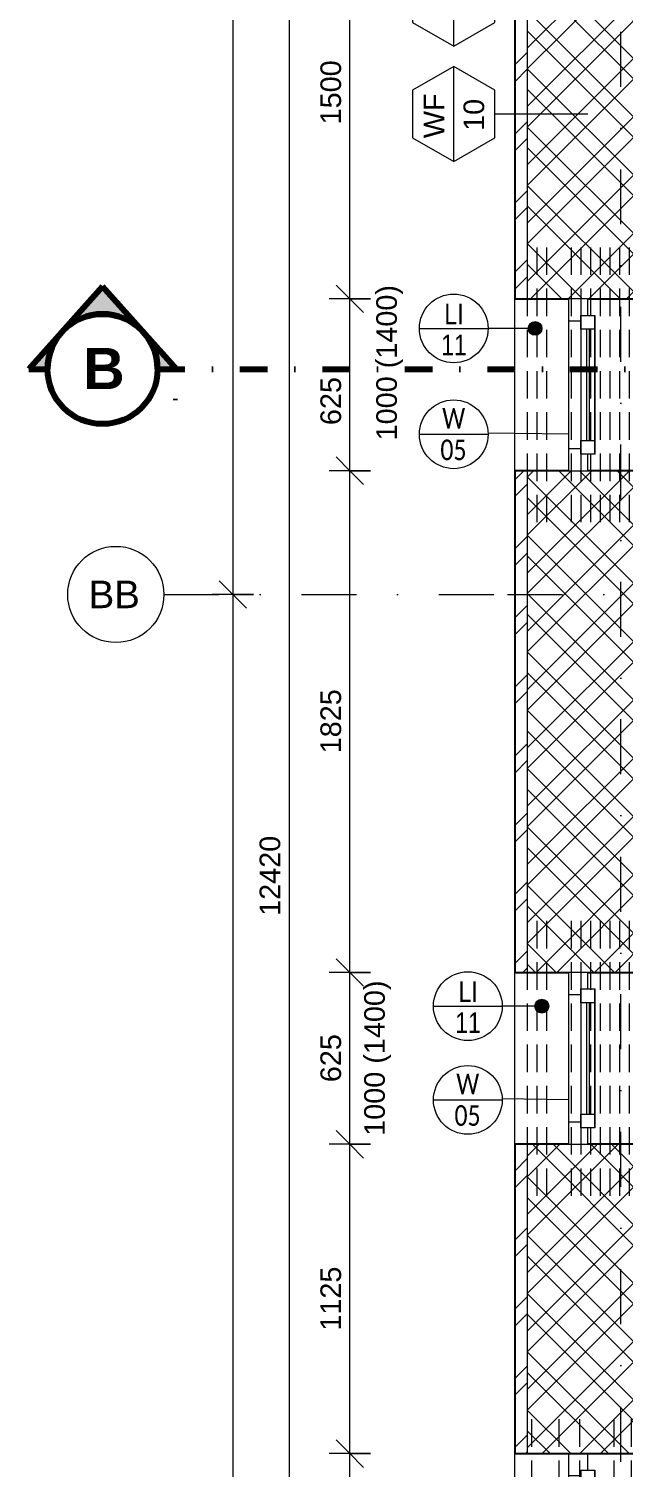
# Model space of a CAD drawing. Header units: millimetres. Extents: x -8633 to 38101, y -2985 to 57546.
# Drawn here: x -8633 to -6467, y 47625 to 52860 of the extents above; entities that cross this region are included whole.
import ezdxf

# ---------------------------------------------------------------- set-up
doc = ezdxf.new("R2010")
doc.units = ezdxf.units.MM
for name, pattern in [('HA_Dash_3mm-S1mm', [150, 100, -50]), ('HA_DashDot_10mm-S3mm', [500, 200, -150, 0, -150]), ('HA_DashDot_4mm-S1mm', [200, 100, -50, 0, -50]), ('HA_DashDot_6mm-S2mm', [300, 100, -100, 0, -100])]:
    doc.linetypes.add(name, pattern=pattern)
for name, color, linetype, lineweight in [('A-____-____-DIMS', 9, 'Continuous', 5), ('A-____-____-DIMS-50', 9, 'Continuous', 5), ('A-GENM-____-HDLN', 9, 'HA_Dash_3mm-S1mm', 9), ('A-GENM-____-IDEN', 9, 'Continuous', 9), ('A-GENM-____-OTLN', 9, 'Continuous', 9), ('A-GLAZ-____-IDEN', 9, 'Continuous', 9), ('A-GLAZ-____-MCUT', 9, 'Continuous', 5), ('A-GLAZ-____-OTLN', 9, 'Continuous', 5), ('A-WALL-____-IDEN', 9, 'Continuous', 9), ('A-WALL-____-MCUT', 9, 'Continuous', 25), ('A-WALL-____-OTLN', 9, 'Continuous', 9), ('A-WALL-____-PATT', 9, 'Continuous', 25), ('G-____-____-SYMB', 9, 'HA_DashDot_4mm-S1mm', 9), ('S-GRID-____-IDEN', 9, 'Continuous', 9), ('S-GRID-____-OTLN', 9, 'Continuous', 5)]:
    doc.layers.add(name, color=color, linetype=linetype, lineweight=lineweight)
doc.styles.add('Arial', font='arial.ttf', dxfattribs={"height": 100})
doc.styles.add('Arial_1', font='arial.ttf', dxfattribs={"height": 75})
doc.styles.add('Arial_2', font='arial.ttf', dxfattribs={"width": 0.8, "height": 75})
doc.styles.add('Arial_3', font='arial.ttf', dxfattribs={"height": 50})
doc.styles.add('Arial_B_1', font='arialbd.ttf', dxfattribs={"height": 150})
doc.styles.add('Calibri', font='calibri.ttf', dxfattribs={"width": 0.8, "height": 75})
doc.dimstyles.new('Inner_Dimensions', dxfattribs={"dimscale": 304.8, "dimtxt": 76.519455, "dimasz": 0.328084, "dimexe": 0.246063, "dimexo": 0.0625, "dimgap": 0.032808, "dimtad": 1, "dimdec": 0, "dimzin": 0, "dimdsep": 46, "dimtxsty": 'Arial_1', "dimblk1": 'OBLIQUE', "dimblk2": 'OBLIQUE', "dimsah": 1, "dimcen": 0.09, "dimdle": 0.246063, "dimazin": 0, "dimtfac": 1, "dimtdec": 4, "dimtix": 1, "dimtmove": 0, "dimatfit": 3, "dimfxl": 0.246063, "dimfxlon": 1, "dimtvp": 1, "dimtolj": 1, "dimtzin": 0, "dimlwd": 9, "dimlwe": 9, "dimarcsym": 2})
doc.dimstyles.new('Inner_Dimensions_1', dxfattribs={"dimscale": 304.8, "dimtxt": 76.519455, "dimasz": 0.328084, "dimexe": 0.246063, "dimexo": 0.0625, "dimgap": 0.032808, "dimtad": 1, "dimdec": 0, "dimzin": 0, "dimdsep": 46, "dimtxsty": 'Arial_1', "dimblk1": 'OBLIQUE', "dimblk2": 'OBLIQUE', "dimsah": 1, "dimcen": 0.09, "dimdle": 0.246063, "dimazin": 0, "dimtfac": 1, "dimtdec": 4, "dimtix": 1, "dimtmove": 2, "dimatfit": 3, "dimfxl": 0.246063, "dimfxlon": 1, "dimtvp": 1, "dimtolj": 1, "dimtzin": 0, "dimlwd": 9, "dimlwe": 9, "dimarcsym": 2})

# ---------------------------------------------------------------- blocks, each defined once
blk = doc.blocks.new('HA_WD_SinglePanel - 625x1000-1670806-DPS_1NP - B')
at = {"layer": 'A-GLAZ-____-MCUT'}
for p, q in [((-312.5, 70), (-312.5, 0)), ((-232.5, 70), (-312.5, 70)), ((-232.5, 25), (-232.5, 70)), ((312.5, 70), (232.5, 70)), ((232.5, 70), (232.5, 25)), ((312.5, 0), (312.5, 70)), ((-312.5, 0), (-252.5, 0)), ((-252.5, -25), (-252.5, 25)), ((-252.5, 25), (-202.5, 25)), ((-202.5, 25), (-202.5, -25)), ((202.5, 5), (-202.5, 5)), ((202.5, -25), (202.5, 25)), ((202.5, 25), (252.5, 25)), ((252.5, 25), (252.5, -25)), ((252.5, 0), (312.5, 0)), ((-202.5, -25), (-252.5, -25)), ((202.5, -5), (-202.5, -5)), ((252.5, -25), (202.5, -25))]:
    blk.add_line(p, q, dxfattribs=at)
at = {"layer": 'A-GLAZ-____-OTLN'}
for p, q in [((232.5, 70), (-232.5, 70)), ((252.5, 25), (-252.5, 25)), ((-252.5, -25), (-252.5, 25)), ((202.5, 25), (-202.5, 25)), ((252.5, 25), (252.5, -25)), ((-252.5, -25), (252.5, -25)), ((202.5, -25), (-202.5, -25))]:
    blk.add_line(p, q, dxfattribs=at)
blk = doc.blocks.new('HA_WD_SinglePanel - 1000x1500-1670803-DPS_1NP - B')
at = {"layer": 'A-GLAZ-____-MCUT'}
for p, q in [((-420, 70), (-500, 70)), ((-420, 25), (-420, 70)), ((500, 70), (420, 70)), ((420, 70), (420, 25)), ((-500, 0), (-440, 0)), ((-440, -25), (-440, 25)), ((-440, 25), (-390, 25)), ((-390, 25), (-390, -25)), ((390, 5), (-390, 5)), ((390, -25), (390, 25)), ((390, 25), (440, 25)), ((440, 25), (440, -25)), ((440, 0), (500, 0)), ((-390, -25), (-440, -25)), ((390, -5), (-390, -5)), ((440, -25), (390, -25))]:
    blk.add_line(p, q, dxfattribs=at)
at = {"layer": 'A-GLAZ-____-OTLN'}
for p, q in [((420, 70), (-420, 70)), ((440, 25), (-440, 25)), ((-440, -25), (-440, 25)), ((390, 25), (-390, 25)), ((440, 25), (440, -25)), ((-440, -25), (440, -25)), ((390, -25), (-390, -25))]:
    blk.add_line(p, q, dxfattribs=at)
blk = doc.blocks.new('TB_Porotherm KPVarioUNI_1250mm - TB_Porotherm KPVarioUNI_1250mm-1948924-DPS_1NP - B')
at = {"layer": 'A-GENM-____-HDLN'}
for p, q in [((-625, 220), (625, 220)), ((-625, 157.5), (625, 157.5)), ((-625, 95), (625, 95)), ((-100, 0), (100, 0)), ((-625, -30), (625, -30)), ((-625, -105), (625, -105)), ((-625, -205), (625, -205))]:
    blk.add_line(p, q, dxfattribs=at)
blk = doc.blocks.new('TB_Porotherm KP7_1000mm - TB_Porotherm KP7_1000mm-1925840-DPS_1NP - B')
at = {"layer": 'A-GENM-____-HDLN'}
for p, q in [((-500, 35), (500, 35)), ((-500, 0), (500, 0)), ((-500, -35), (500, -35))]:
    blk.add_line(p, q, dxfattribs=at)
blk = doc.blocks.new('Grid - Radius 3_5mm-353793-DPS_1NP - B')
at = {"layer": 'S-GRID-____-IDEN'}
blk.add_circle((0, 0), 3.5, dxfattribs=at)
blk = doc.blocks.new('DIMBLOCK69-DPS_1NP - B')
at = {"layer": 'A-____-____-DIMS-50', "lineweight": 9}
for p, q in [((-7464.7, 47677.7), (-7514.7, 47727.7)), ((-7389.7, 47677.7), (-7539.7, 47677.7)), ((-7464.7, 46677.7), (-7464.7, 47677.7)), ((-7464.7, 47677.7), (-7414.7, 47627.7)), ((-7464.7, 47677.7), (-7389.7, 47677.7)), ((-7464.7, 46677.7), (-7514.7, 46727.7)), ((-7389.7, 46677.7), (-7539.7, 46677.7)), ((-7464.7, 46677.7), (-7414.7, 46627.7)), ((-7464.7, 46677.7), (-7389.7, 46677.7))]:
    blk.add_line(p, q, dxfattribs=at)
at = {"layer": 'A-____-____-DIMS-50', "color": 0, "lineweight": 9, "insert": (-7572, 47062.4), "char_height": 75, "width": 276.883, "attachment_point": 1, "rotation": 90, "line_spacing_factor": 0.941778, "style": 'Arial_1'}
blk.add_mtext('1000', dxfattribs=at)
blk = doc.blocks.new('_Oblique')
at = {"color": 0, "linetype": 'ByBlock', "lineweight": -2}
blk.add_line((-0.5, -0.5), (0.5, 0.5), dxfattribs=at)
blk = doc.blocks.new('DIMBLOCK70-DPS_1NP - B')
at = {"layer": 'A-____-____-DIMS-50', "lineweight": 9}
for p, q in [((-7464.7, 48802.7), (-7514.7, 48852.7)), ((-7389.7, 48802.7), (-7539.7, 48802.7)), ((-7464.7, 47677.7), (-7464.7, 48802.7)), ((-7464.7, 48802.7), (-7414.7, 48752.7)), ((-7464.7, 48802.7), (-7389.7, 48802.7)), ((-7464.7, 47677.7), (-7514.7, 47727.7)), ((-7389.7, 47677.7), (-7539.7, 47677.7)), ((-7464.7, 47677.7), (-7414.7, 47627.7)), ((-7464.7, 47677.7), (-7389.7, 47677.7))]:
    blk.add_line(p, q, dxfattribs=at)
at = {"layer": 'A-____-____-DIMS-50', "color": 0, "lineweight": 9, "insert": (-7572, 48124.9), "char_height": 75, "width": 276.883, "attachment_point": 1, "rotation": 90, "line_spacing_factor": 0.941778, "style": 'Arial_1'}
blk.add_mtext('1125', dxfattribs=at)
blk = doc.blocks.new('DIMBLOCK71-DPS_1NP - B')
at = {"layer": 'A-____-____-DIMS-50', "lineweight": 9}
for p, q in [((-7464.7, 49427.7), (-7514.7, 49477.7)), ((-7389.7, 49427.7), (-7539.7, 49427.7)), ((-7464.7, 48802.7), (-7464.7, 49427.7)), ((-7464.7, 49427.7), (-7414.7, 49377.7)), ((-7464.7, 49427.7), (-7389.7, 49427.7)), ((-7464.7, 48802.7), (-7514.7, 48852.7)), ((-7389.7, 48802.7), (-7539.7, 48802.7)), ((-7464.7, 48802.7), (-7414.7, 48752.7)), ((-7464.7, 48802.7), (-7389.7, 48802.7))]:
    blk.add_line(p, q, dxfattribs=at)
at = {"layer": 'A-____-____-DIMS-50', "color": 0, "lineweight": 9, "insert": (-7572, 49028.7), "char_height": 75, "width": 207.662, "attachment_point": 1, "rotation": 90, "line_spacing_factor": 0.941778, "style": 'Arial_1'}
blk.add_mtext('625', dxfattribs=at)
blk = doc.blocks.new('DIMBLOCK72-DPS_1NP - B')
at = {"layer": 'A-____-____-DIMS-50', "lineweight": 9}
for p, q in [((-7464.7, 51252.7), (-7514.7, 51302.7)), ((-7389.7, 51252.7), (-7539.7, 51252.7)), ((-7464.7, 49427.7), (-7464.7, 51252.7)), ((-7464.7, 51252.7), (-7414.7, 51202.7)), ((-7464.7, 51252.7), (-7389.7, 51252.7)), ((-7464.7, 49427.7), (-7514.7, 49477.7)), ((-7389.7, 49427.7), (-7539.7, 49427.7)), ((-7464.7, 49427.7), (-7414.7, 49377.7)), ((-7464.7, 49427.7), (-7389.7, 49427.7))]:
    blk.add_line(p, q, dxfattribs=at)
at = {"layer": 'A-____-____-DIMS-50', "color": 0, "lineweight": 9, "insert": (-7572, 50224.9), "char_height": 75, "width": 276.883, "attachment_point": 1, "rotation": 90, "line_spacing_factor": 0.941778, "style": 'Arial_1'}
blk.add_mtext('1825', dxfattribs=at)
blk = doc.blocks.new('DIMBLOCK73-DPS_1NP - B')
at = {"layer": 'A-____-____-DIMS-50', "lineweight": 9}
for p, q in [((-7464.7, 51877.7), (-7514.7, 51927.7)), ((-7389.7, 51877.7), (-7539.7, 51877.7)), ((-7464.7, 51252.7), (-7464.7, 51877.7)), ((-7464.7, 51877.7), (-7414.7, 51827.7)), ((-7464.7, 51877.7), (-7389.7, 51877.7)), ((-7464.7, 51252.7), (-7514.7, 51302.7)), ((-7389.7, 51252.7), (-7539.7, 51252.7)), ((-7464.7, 51252.7), (-7414.7, 51202.7)), ((-7464.7, 51252.7), (-7389.7, 51252.7))]:
    blk.add_line(p, q, dxfattribs=at)
at = {"layer": 'A-____-____-DIMS-50', "color": 0, "lineweight": 9, "insert": (-7572, 51418.7), "char_height": 75, "width": 207.662, "attachment_point": 1, "rotation": 90, "line_spacing_factor": 0.941778, "style": 'Arial_1'}
blk.add_mtext('625', dxfattribs=at)
blk = doc.blocks.new('DIMBLOCK74-DPS_1NP - B')
at = {"layer": 'A-____-____-DIMS-50', "lineweight": 9}
for p, q in [((-7464.7, 53377.7), (-7514.7, 53427.7)), ((-7389.7, 53377.7), (-7539.7, 53377.7)), ((-7464.7, 51877.7), (-7464.7, 53377.7)), ((-7464.7, 53377.7), (-7414.7, 53327.7)), ((-7464.7, 53377.7), (-7389.7, 53377.7)), ((-7464.7, 51877.7), (-7514.7, 51927.7)), ((-7389.7, 51877.7), (-7539.7, 51877.7)), ((-7464.7, 51877.7), (-7414.7, 51827.7)), ((-7464.7, 51877.7), (-7389.7, 51877.7))]:
    blk.add_line(p, q, dxfattribs=at)
at = {"layer": 'A-____-____-DIMS-50', "color": 0, "lineweight": 9, "insert": (-7572, 52512.4), "char_height": 75, "width": 276.883, "attachment_point": 1, "rotation": 90, "line_spacing_factor": 0.941778, "style": 'Arial_1'}
blk.add_mtext('1500', dxfattribs=at)
blk = doc.blocks.new('HA_TAG_WD - Type Mark-1536199-DPS_1NP - B')
at = {"layer": 'A-GLAZ-____-IDEN'}
blk.add_line((-2.5, 0), (2.5, 0), dxfattribs=at)
blk.add_circle((0, 0), 2.5, dxfattribs=at)
blk = doc.blocks.new('Section - With Sheet Number-366786-DPS_1NP - B')
at = {"layer": 'G-____-____-SYMB', "linetype": 'Continuous', "lineweight": 5}
h = blk.add_hatch(color=256, dxfattribs=at)
edge = h.paths.add_edge_path()
edge.add_line((1.37, 0), (0, 0))
edge.add_arc((-4, 0), 4, 0, 180)
edge.add_line((-8, 0), (-9.37, 0))
edge.add_line((-9.37, 0), (-4, 6))
edge.add_line((-4, 6), (1.37, 0))
at = {"layer": 'G-____-____-SYMB', "linetype": 'Continuous', "lineweight": 100}
for p, q in [((-4, 6), (-9.37, 0)), ((1.37, 0), (-4, 6)), ((-9.37, 0), (-8, 0)), ((0, 0), (1.37, 0))]:
    blk.add_line(p, q, dxfattribs=at)
blk.add_circle((-4, 0), 4, dxfattribs=at)
blk.add_arc((-4, 0), 4, 0, 180, dxfattribs=at)
blk = doc.blocks.new('DIMBLOCK217-DPS_1NP - B')
at = {"layer": 'A-____-____-DIMS-50', "lineweight": 9}
for p, q in [((-7685.9, 55987.7), (-7735.9, 56037.7)), ((-7685.9, 56062.7), (-7685.9, 43492.7)), ((-7610.9, 55987.7), (-7760.9, 55987.7)), ((-7685.9, 55987.7), (-7635.9, 55937.7)), ((-7685.9, 55987.7), (-7610.9, 55987.7)), ((-7685.9, 43567.7), (-7735.9, 43617.7)), ((-7610.9, 43567.7), (-7760.9, 43567.7)), ((-7685.9, 43567.7), (-7635.9, 43517.7)), ((-7685.9, 43567.7), (-7610.9, 43567.7))]:
    blk.add_line(p, q, dxfattribs=at)
at = {"layer": 'A-____-____-DIMS-50', "color": 0, "lineweight": 9, "insert": (-7793.3, 49633.5), "char_height": 75, "width": 346.103, "attachment_point": 1, "rotation": 90, "line_spacing_factor": 0.941778, "style": 'Arial_1'}
blk.add_mtext('12420', dxfattribs=at)
blk = doc.blocks.new('HA_TAG_GM_Products - Generic-588599-DPS_1NP - B')
at = {"layer": 'A-GENM-____-IDEN'}
blk.add_line((-2.5, 0), (2.5, 0), dxfattribs=at)
blk.add_circle((0, 0), 2.5, dxfattribs=at)
blk = doc.blocks.new('DIMBLOCK227-DPS_1NP - B')
at = {"layer": 'A-____-____-DIMS-50', "lineweight": 9}
for p, q in [((-7890.9, 55677.7), (-7890.9, 50802.7)), ((-7815.9, 55602.7), (-7965.9, 55602.7)), ((-7890.9, 55602.7), (-7940.9, 55652.7)), ((-7890.9, 55602.7), (-7840.9, 55552.7)), ((-7890.9, 55602.7), (-7815.9, 55602.7)), ((-7890.9, 50802.7), (-7940.9, 50852.7)), ((-7815.9, 50802.7), (-7965.9, 50802.7)), ((-7890.9, 50802.7), (-7840.9, 50752.7)), ((-7890.9, 50802.7), (-7815.9, 50802.7))]:
    blk.add_line(p, q, dxfattribs=at)
at = {"layer": 'A-____-____-DIMS-50', "color": 0, "lineweight": 9, "insert": (-7998.3, 53087.4), "char_height": 75, "width": 276.883, "attachment_point": 1, "rotation": 90, "line_spacing_factor": 0.941778, "style": 'Arial_1'}
blk.add_mtext('4800', dxfattribs=at)
blk = doc.blocks.new('DIMBLOCK228-DPS_1NP - B')
at = {"layer": 'A-____-____-DIMS-50', "lineweight": 9}
for p, q in [((-7890.9, 50802.7), (-7940.9, 50852.7)), ((-7815.9, 50802.7), (-7965.9, 50802.7)), ((-7890.9, 50802.7), (-7890.9, 43877.7)), ((-7890.9, 50802.7), (-7840.9, 50752.7)), ((-7890.9, 50802.7), (-7815.9, 50802.7)), ((-7890.9, 43952.7), (-7940.9, 44002.7)), ((-7815.9, 43952.7), (-7965.9, 43952.7)), ((-7890.9, 43952.7), (-7840.9, 43902.7)), ((-7890.9, 43952.7), (-7815.9, 43952.7))]:
    blk.add_line(p, q, dxfattribs=at)
at = {"layer": 'A-____-____-DIMS-50', "color": 0, "lineweight": 9, "insert": (-7998.3, 47262.4), "char_height": 75, "width": 276.883, "attachment_point": 1, "rotation": 90, "line_spacing_factor": 0.941778, "style": 'Arial_1'}
blk.add_mtext('6850', dxfattribs=at)
blk = doc.blocks.new('HA_TAG_WA_Partitions - Group _ Type Mark-556634-DPS_1NP - B')
at = {"layer": 'A-WALL-____-IDEN'}
for p, q in [((-1.73, 3), (-3.46, 0)), ((1.73, 3), (-1.73, 3)), ((3.46, 0), (1.73, 3)), ((-3.46, 0), (3.46, 0)), ((-3.46, 0), (-1.73, -3)), ((1.73, -3), (3.46, 0)), ((-1.73, -3), (1.73, -3))]:
    blk.add_line(p, q, dxfattribs=at)

msp = doc.modelspace()

# ---------------------------------------------------------------- hatches: boundary and pattern name
at = {"layer": 'A-GENM-____-IDEN'}
h = msp.add_hatch(color=256, dxfattribs=at)
edge = h.paths.add_edge_path()
edge.add_arc((-6791, 51770.2), 25, 0, 360)
h = msp.add_hatch(color=256, dxfattribs=at)
edge = h.paths.add_edge_path()
edge.add_arc((-6766.6, 49305.2), 25, 0, 360)
at = {"layer": 'A-WALL-____-PATT', "lineweight": 5}
h = msp.add_hatch(dxfattribs=at)
h.set_pattern_fill('FP_3', color=256, style=0, pattern_type=2)
h.set_pattern_definition([(45, (0, 0), (-125.7236, 125.7236), []), (45, (0, 190.5), (-125.7236, 125.7236), [])])
h.paths.add_polyline_path([(-6819.3, 43567.7), (-6819.3, 46677.7), (-6864.3, 46677.7), (-6864.3, 43567.7)])
h.paths.add_polyline_path([(-6819.3, 47677.7), (-6819.3, 48802.7), (-6864.3, 48802.7), (-6864.3, 47677.7)])
h.paths.add_polyline_path([(-6819.3, 49427.7), (-6819.3, 51252.7), (-6864.3, 51252.7), (-6864.3, 49427.7)])
h.paths.add_polyline_path([(-6819.3, 51877.7), (-6819.3, 53377.7), (-6864.3, 53377.7), (-6864.3, 51877.7)])
h.paths.add_polyline_path([(-6864.3, 54377.7), (-6819.3, 54377.7), (-6819.3, 55987.7), (-6864.3, 55987.7)])
h = msp.add_hatch(dxfattribs=at)
h.set_pattern_fill('FP_1', color=256, style=0, pattern_type=2)
h.set_pattern_definition([(45, (0, 0), (-106.066, 106.066), []), (45, (75, 0), (-106.066, 106.066), []), (315, (0, 0), (106.066, 106.066), []), (315, (75, 0), (106.066, 106.066), [])])
h.paths.add_polyline_path([(-6379.3, 44052.7), (-6379.3, 46677.7), (-6819.3, 46677.7), (-6819.3, 44052.7)])
h.paths.add_polyline_path([(-6819.3, 47677.7), (-6379.3, 47677.7), (-6379.3, 48802.7), (-6819.3, 48802.7), (-6819.3, 48698)])
h.paths.add_polyline_path([(-6819.3, 49427.7), (-6379.3, 49427.7), (-6379.3, 51252.7), (-6819.3, 51252.7), (-6819.3, 49627.7)])
h.paths.add_polyline_path([(-6379.3, 51877.7), (-6379.3, 53377.7), (-6819.3, 53377.7), (-6819.3, 51877.7), (-6599.3, 51877.7)])
h.paths.add_polyline_path([(-6819.3, 54377.7), (-6379.3, 54377.7), (-6379.3, 55502.7), (-6819.3, 55502.7)])

# ---------------------------------------------------------------- linework, layer by layer
at = {"layer": 'A-GENM-____-IDEN'}
for p, q in [((-6791, 51770.2), (-6962, 51770.2)), ((-6766.6, 49305.2), (-6910.7, 49305.2))]:
    msp.add_line(p, q, dxfattribs=at)
for centre in [(-6791, 51770.2), (-6766.6, 49305.2)]:
    msp.add_circle(centre, 25, dxfattribs=at)
at = {"layer": 'A-GLAZ-____-IDEN'}
for p, q in [((-6669, 51385.2), (-6962, 51389.6)), ((-6670.6, 48964.1), (-6910.7, 48968.5))]:
    msp.add_line(p, q, dxfattribs=at)
at = {"layer": 'A-WALL-____-IDEN'}
msp.add_line((-6599.3, 52550.2), (-6937, 52550.2), dxfattribs=at)
at = {"layer": 'A-WALL-____-MCUT'}
for p, q in [((-6864.3, 53377.7), (-6864.3, 51877.7)), ((-6864.3, 51877.7), (-6669.3, 51877.7)), ((-6599.3, 51877.7), (-6379.3, 51877.7)), ((-6669.3, 51252.7), (-6864.3, 51252.7)), ((-6864.3, 51252.7), (-6864.3, 49427.7)), ((-6379.3, 51252.7), (-6599.3, 51252.7)), ((-6864.3, 49427.7), (-6669.3, 49427.7)), ((-6599.3, 49427.7), (-6379.3, 49427.7)), ((-6669.3, 48802.7), (-6864.3, 48802.7)), ((-6864.3, 48802.7), (-6864.3, 47677.7)), ((-6379.3, 48802.7), (-6599.3, 48802.7)), ((-6864.3, 47677.7), (-6379.3, 47677.7))]:
    msp.add_line(p, q, dxfattribs=at)
at = {"layer": 'A-WALL-____-MCUT', "lineweight": 9}
for p, q in [((-6819.3, 53377.7), (-6819.3, 51877.7)), ((-6819.3, 51252.7), (-6819.3, 49427.7)), ((-6819.3, 48802.7), (-6819.3, 47677.7))]:
    msp.add_line(p, q, dxfattribs=at)
at = {"layer": 'A-WALL-____-OTLN'}
for p, q in [((-6864.3, 51252.7), (-6864.3, 51877.7)), ((-6864.3, 48802.7), (-6864.3, 49427.7)), ((-6864.3, 46677.7), (-6864.3, 47677.7))]:
    msp.add_line(p, q, dxfattribs=at)
at = {"layer": 'G-____-____-SYMB', "linetype": 'HA_DashDot_6mm-S2mm', "lineweight": 100}
msp.add_line((-8164.7, 51622.7), (-6150.9, 51622.7), dxfattribs=at)
at = {"layer": 'S-GRID-____-OTLN', "linetype": 'HA_DashDot_10mm-S3mm', "lineweight": 9}
for p, q in [((-6479.3, 38646.2), (-6479.3, 55921.8)), ((-8141.4, 50802.7), (-6891.4, 50802.7)), ((-6891.4, 50802.7), (21515.9, 50802.7))]:
    msp.add_line(p, q, dxfattribs=at)

# ---------------------------------------------------------------- block references
at = {"layer": 'A-GENM-____-IDEN', "xscale": 49.99999999999998, "yscale": 49.99999999999998, "zscale": 49.99999999999998}
for p in [(-7087, 51770.2), (-7035.7, 49305.2)]:
    msp.add_blockref('HA_TAG_GM_Products - Generic-588599-DPS_1NP - B', p, dxfattribs=at)
at = {"layer": 'A-GENM-____-OTLN', "rotation": 269.9999999999997}
for name, p in [('TB_Porotherm KP7_1000mm - TB_Porotherm KP7_1000mm-1925840-DPS_1NP - B', (-6784.3, 51565.2)), ('TB_Porotherm KP7_1000mm - TB_Porotherm KP7_1000mm-1925840-DPS_1NP - B', (-6624.3, 51565.2)), ('TB_Porotherm KP7_1000mm - TB_Porotherm KP7_1000mm-1925840-DPS_1NP - B', (-6554.3, 51565.2)), ('TB_Porotherm KP7_1000mm - TB_Porotherm KP7_1000mm-1925840-DPS_1NP - B', (-6484.3, 51565.2)), ('TB_Porotherm KP7_1000mm - TB_Porotherm KP7_1000mm-1925840-DPS_1NP - B', (-6784.3, 49115.2)), ('TB_Porotherm KP7_1000mm - TB_Porotherm KP7_1000mm-1925840-DPS_1NP - B', (-6624.3, 49115.2)), ('TB_Porotherm KP7_1000mm - TB_Porotherm KP7_1000mm-1925840-DPS_1NP - B', (-6554.3, 49115.2)), ('TB_Porotherm KP7_1000mm - TB_Porotherm KP7_1000mm-1925840-DPS_1NP - B', (-6484.3, 49115.2)), ('TB_Porotherm KPVarioUNI_1250mm - TB_Porotherm KPVarioUNI_1250mm-1948924-DPS_1NP - B', (-6599.3, 47177.7))]:
    msp.add_blockref(name, p, dxfattribs=at)
at = {"layer": 'A-GLAZ-____-IDEN', "xscale": 49.99999999999998, "yscale": 49.99999999999998, "zscale": 49.99999999999998}
for p in [(-7087, 51385.2), (-7035.7, 48964.1)]:
    msp.add_blockref('HA_TAG_WD - Type Mark-1536199-DPS_1NP - B', p, dxfattribs=at)
at = {"layer": 'A-GLAZ-____-OTLN', "rotation": 89.9999999999998}
for name, p in [('HA_WD_SinglePanel - 625x1000-1670806-DPS_1NP - B', (-6599.3, 51565.2)), ('HA_WD_SinglePanel - 625x1000-1670806-DPS_1NP - B', (-6599.3, 49115.2)), ('HA_WD_SinglePanel - 1000x1500-1670803-DPS_1NP - B', (-6599.3, 47177.7))]:
    msp.add_blockref(name, p, dxfattribs=at)
at = {"layer": 'A-WALL-____-IDEN', "xscale": 49.99999999999998, "yscale": 49.99999999999998, "zscale": 49.99999999999998, "rotation": 89.99999999999991}
for p in [(-7087, 52969.4), (-7087, 52550.2)]:
    msp.add_blockref('HA_TAG_WA_Partitions - Group _ Type Mark-556634-DPS_1NP - B', p, dxfattribs=at)
at = {"layer": 'G-____-____-SYMB', "linetype": 'Continuous', "lineweight": 100, "xscale": 49.99999999999998, "yscale": 49.99999999999998, "zscale": 49.99999999999998}
msp.add_blockref('Section - With Sheet Number-366786-DPS_1NP - B', (-8164.7, 51622.7), dxfattribs=at)
at = {"layer": 'S-GRID-____-IDEN', "xscale": 49.99999999999998, "yscale": 49.99999999999998, "zscale": 49.99999999999998, "rotation": 269.9999999999996}
msp.add_blockref('Grid - Radius 3_5mm-353793-DPS_1NP - B', (-8316.4, 50802.7), dxfattribs=at)

# ---------------------------------------------------------------- texts
at = {"layer": 'A-GENM-____-IDEN', "lineweight": 5, "char_height": 75, "attachment_point": 1, "style": 'Arial_2'}
for s, insert, width in [('LI', (-7120.8, 51860.3), 86.582), ('11', (-7132.8, 51747.6), 115.443), ('LI', (-7069.6, 49395.3), 86.582), ('11', (-7081.6, 49282.6), 115.443)]:
    msp.add_mtext(s, dxfattribs=dict(at, insert=insert, width=width))
at = {"layer": 'A-GLAZ-____-IDEN', "lineweight": 5, "char_height": 75, "width": 701.477, "attachment_point": 1, "rotation": 90, "style": 'Arial_1'}
for insert in [(-7368.9, 51363.1), (-7412.7, 48833.7)]:
    msp.add_mtext('1000 (1400)', dxfattribs=dict(at, insert=insert))
at = {"layer": 'A-GLAZ-____-IDEN', "lineweight": 5, "char_height": 75, "attachment_point": 1, "style": 'Calibri'}
for s, insert, width in [('W', (-7128.8, 51480.5), 105.823), ('05', (-7135.4, 51366.2), 121.856), ('W', (-7077.6, 49059.4), 105.823), ('05', (-7084.2, 48945.1), 121.856)]:
    msp.add_mtext(s, dxfattribs=dict(at, insert=insert, width=width))
at = {"layer": 'A-WALL-____-IDEN', "lineweight": 5, "char_height": 75, "attachment_point": 1, "rotation": 90, "style": 'Arial_1'}
for s, insert, width in [('WF', (-7195.9, 52462.2), 208.439), ('10', (-7051.4, 52488.7), 144.304)]:
    msp.add_mtext(s, dxfattribs=dict(at, insert=insert, width=width))
at = {"layer": 'G-____-____-SYMB', "linetype": 'Continuous', "lineweight": 5, "attachment_point": 1}
for s, insert, char_height, width, style in [('\\fArial|b1|i0|c0|p34|;B', (-8435.3, 51699.4), 150, 184.388, 'Arial_B_1'), ('-', (-8111.2, 51542.4), 50, 28.059, 'Arial_3')]:
    msp.add_mtext(s, dxfattribs=dict(at, insert=insert, char_height=char_height, width=width, style=style))
at = {"layer": 'S-GRID-____-IDEN', "lineweight": 5, "insert": (-8415.2, 50852.8), "char_height": 100, "width": 232.489, "attachment_point": 1, "style": 'Arial'}
msp.add_mtext('BB', dxfattribs=at)

# ---------------------------------------------------------------- dimensions: what is measured, and where the dimension line sits
at = {"layer": 'A-____-____-DIMS', "lineweight": 9}
for base, p1, p2, override, picture, middle in [((-7685.9, 43567.7), (-7610.9, 55987.7), (-7610.9, 43567.7), {"dimpost": '<>', "dimfxl": 12420}, 'DIMBLOCK217-DPS_1NP - B', (-7734.2, 49777.7)), ((-7890.9, 50802.7), (-7815.9, 55602.7), (-7815.9, 50802.7), {"dimpost": '<>', "dimfxl": 4800}, 'DIMBLOCK227-DPS_1NP - B', (-7939.2, 53202.7)), ((-7464.7, 53377.7), (-7389.7, 51877.7), (-7389.7, 53377.7), {"dimpost": '<>', "dimfxl": 1500}, 'DIMBLOCK74-DPS_1NP - B', (-7513, 52627.7)), ((-7464.7, 51252.7), (-7389.7, 49427.7), (-7389.7, 51252.7), {"dimpost": '<>', "dimfxl": 1825}, 'DIMBLOCK72-DPS_1NP - B', (-7513, 50340.2)), ((-7890.9, 43952.7), (-7815.9, 50802.7), (-7815.9, 43952.7), {"dimpost": '<>', "dimfxl": 6850}, 'DIMBLOCK228-DPS_1NP - B', (-7939.2, 47377.7)), ((-7464.7, 49427.7), (-7389.7, 48802.7), (-7389.7, 49427.7), {"dimpost": '<>', "dimfxl": 625}, 'DIMBLOCK71-DPS_1NP - B', (-7513, 49115.2)), ((-7464.7, 48802.7), (-7389.7, 47677.7), (-7389.7, 48802.7), {"dimpost": '<>', "dimfxl": 1125}, 'DIMBLOCK70-DPS_1NP - B', (-7513, 48240.2)), ((-7464.7, 47677.7), (-7389.7, 46677.7), (-7389.7, 47677.7), {"dimpost": '<>', "dimfxl": 1000}, 'DIMBLOCK69-DPS_1NP - B', (-7513, 47177.7))]:
    dim = msp.add_linear_dim(base=base, p1=p1, p2=p2, angle=90, dimstyle='Inner_Dimensions', override=override, dxfattribs=at)
    dim.commit()
    dim.dimension.update_dxf_attribs({"geometry": picture, "text_midpoint": middle})
dim = msp.add_linear_dim(base=(-7464.7, 51877.7), p1=(-7389.7, 51252.7), p2=(-7389.7, 51877.7), angle=90, dimstyle='Inner_Dimensions_1', override={"dimpost": '<>', "dimfxl": 625}, dxfattribs=at)
dim.commit()
dim.dimension.update_dxf_attribs({"geometry": 'DIMBLOCK73-DPS_1NP - B', "text_midpoint": (-7522, 51522.6), "dimtype": 160, "text_rotation": 90})

doc.saveas('drawing.dxf')
